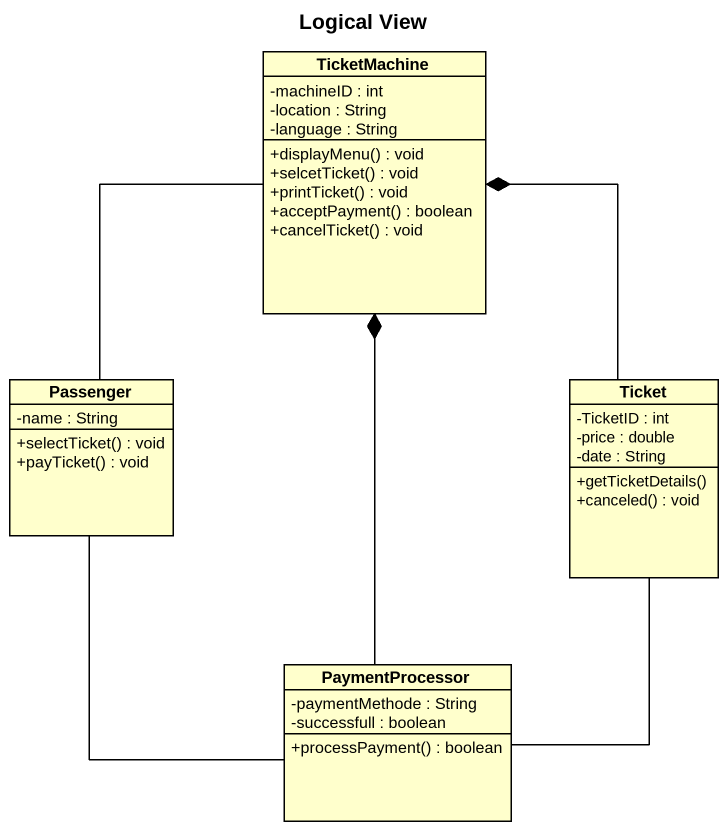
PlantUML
@startuml
title Logical View
hide circle
hide empty members
skinparam classAttributeIconSize 0
class TicketMachine {
  -machineID : int
  -location : String
  -language : String
  +displayMenu() : void
  +selcetTicket() : void
  +printTicket() : void
  +acceptPayment() : boolean
  +cancelTicket() : void
}
class Passenger {
  -name : String
  +selectTicket() : void
  +payTicket() : void
}
class Ticket {
  -TicketID : int
  -price : double
  -date : String
  +getTicketDetails()
  +canceled() : void
}
class PaymentProcessor {
  -paymentMethode : String
  -successfull : boolean
  +processPayment() : boolean
}
TicketMachine -- Passenger
TicketMachine *-- Ticket
TicketMachine *-- PaymentProcessor
Passenger -- PaymentProcessor
PaymentProcessor -up- Ticket
@enduml
